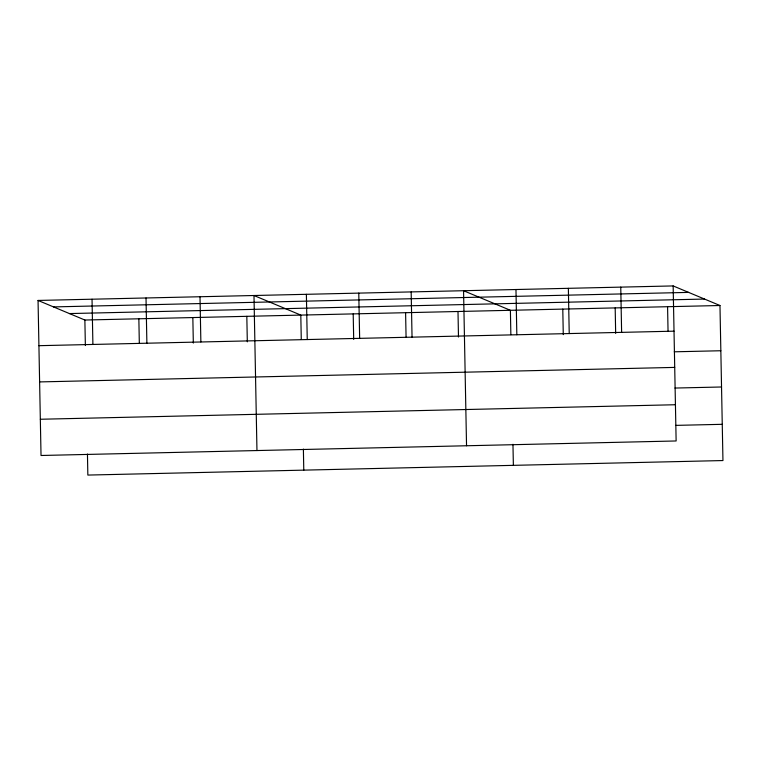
<?xml version="1.0" encoding="UTF-8"?>
<svg xmlns="http://www.w3.org/2000/svg" width="761" height="761" viewBox="0 0 761 761"><rect width="100%" height="100%" fill="white"/><g stroke="black" fill="none" stroke-linecap="round" stroke-linejoin="round"><path stroke-width="1.14" d="M673.152 285.927L676.129 440.971L41.027 455.487L38.05 300.443L673.152 285.927L719.973 305.513L722.95 460.557L87.848 475.073L87.448 454.032M53.498 306.911L688.6 292.395M69.422 313.57L704.524 299.054M38.05 300.443L84.871 320.029L719.973 305.513M38.916 345.684L674.018 331.168M674.265 351.81L720.838 350.745M39.61 381.917L674.712 367.401M674.959 388.053L721.533 386.988M40.333 419.254L675.435 404.738M675.682 425.38L722.256 424.315M667.578 306.712L668.044 331.064M620.757 287.125L621.623 332.367M615.183 307.91L615.668 333.423M568.362 288.324L569.228 333.556M562.788 309.109L563.273 334.621M515.968 289.522L516.833 334.754M510.859 334.659L510.393 310.307L463.563 290.721L466.541 445.765M512.962 444.3L513.371 465.342M457.998 311.506L458.483 337.018M411.168 291.92L412.043 337.152M405.594 312.695L406.07 337.056M358.773 293.118L359.649 338.35M353.199 313.893L353.694 339.416M306.379 294.317L307.244 339.549M301.27 339.454L300.804 315.092L253.984 295.515L256.961 450.55M303.382 449.095L303.782 470.136M246.821 316.329L247.315 341.841M200 296.742L200.866 341.974M192.837 317.565L193.332 343.078M146.017 297.979L146.883 343.211M138.854 318.792L139.32 343.154M92.033 299.216L92.899 344.448M84.871 320.029L85.365 345.542"/></g></svg>
